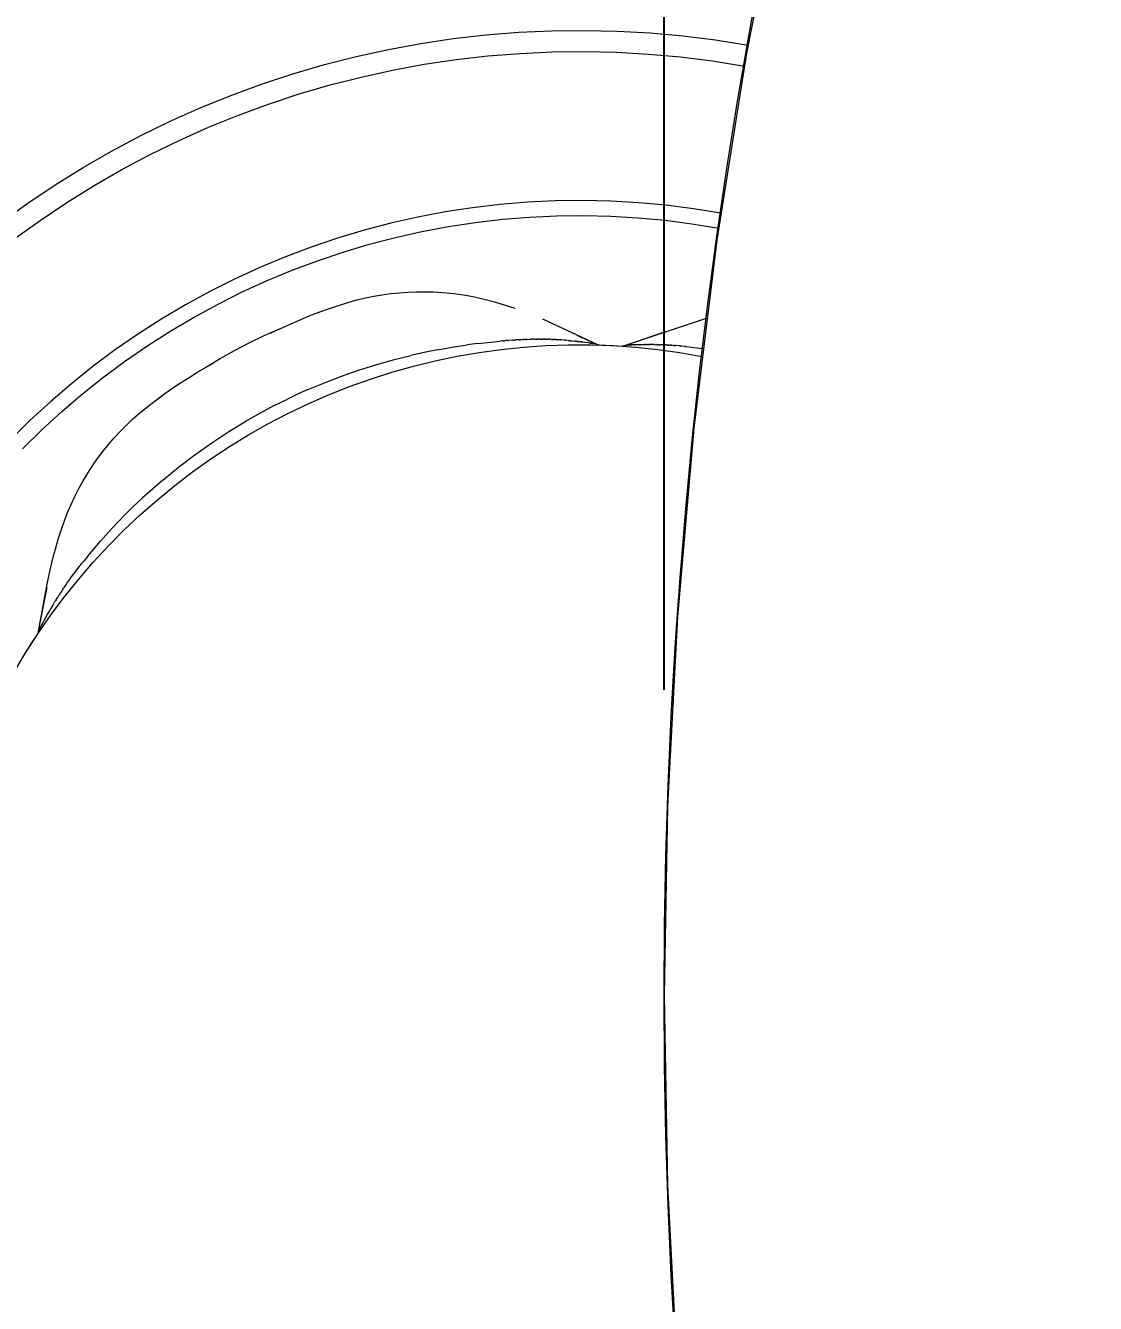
# Model space of a CAD drawing. Header units: inches. Extents: x -12 to 136, y -5 to 104.
# Drawn here: x 44.136 to 45.885, y 3.598 to 5.688 of the extents above; entities that cross this region are included whole.
import ezdxf

# ---------------------------------------------------------------- set-up
doc = ezdxf.new("R2010")
doc.units = ezdxf.units.IN
doc.layers.add('ZANO_R', color=7, linetype='Continuous', lineweight=0)
doc.layers.add('ZANO_W', color=1, linetype='Continuous', lineweight=0)
doc.styles.get("Standard").update_dxf_attribs({"font": 'ARIALUNI.TTF'})
doc.dimstyles.new('amerykanie', dxfattribs={"dimtxt": 50, "dimasz": 50, "dimexe": 0.5, "dimexo": 0.5, "dimgap": 1, "dimtad": 1, "dimdec": 0, "dimzin": 0, "dimlunit": 5, "dimtxsty": 'Standard', "dimcen": 0.09, "dimclrd": 1, "dimclre": 1, "dimclrt": 1, "dimazin": 0, "dimtfac": 1, "dimtdec": 0, "dimtmove": 0, "dimatfit": 3, "dimfxl": 1, "dimtzin": 0, "dimarcsym": 1})

# ---------------------------------------------------------------- blocks, each defined once
blk = doc.blocks.new('*D374')
at = {"layer": 'ZANO_W', "color": 1, "lineweight": -2}
for p, q in [((45.1797, 4.602), (45.1797, 14.347)), ((62.9454, 4.602), (62.9454, 14.347)), ((61.9454, 13.847), (46.1797, 13.847))]:
    blk.add_line(p, q, dxfattribs=at)
at = {"layer": 'ZANO_W', "color": 1}
for points in [[(46.1797, 14.0137), (46.1797, 13.6804), (45.1797, 13.847)], [(61.9454, 13.6804), (61.9454, 14.0137), (62.9454, 13.847)]]:
    blk.add_solid(points, dxfattribs=at)
at = {"layer": 'ZANO_W', "color": 1, "insert": (54.0626, 14.8661), "char_height": 1, "attachment_point": 5}
blk.add_mtext('17 3/4', dxfattribs=at)
blk = doc.blocks.new('*D375')
at = {"layer": 'ZANO_W', "color": 1, "lineweight": -2}
for p, q in [((42.8072, 4.6066), (42.8072, 16.9349)), ((65.318, 4.5973), (65.318, 16.9349)), ((64.318, 16.4349), (43.8072, 16.4349))]:
    blk.add_line(p, q, dxfattribs=at)
at = {"layer": 'ZANO_W', "color": 1}
for points in [[(43.8072, 16.6015), (43.8072, 16.2682), (42.8072, 16.4349)], [(64.318, 16.2682), (64.318, 16.6015), (65.318, 16.4349)]]:
    blk.add_solid(points, dxfattribs=at)
at = {"layer": 'ZANO_W', "color": 1, "insert": (54.0626, 17.4539), "char_height": 1, "attachment_point": 5}
blk.add_mtext('22 1/2', dxfattribs=at)

msp = doc.modelspace()

# ---------------------------------------------------------------- linework, layer by layer
at = {"layer": 'ZANO_R'}
for p, q in [((45.37358, 5.94752), (45.31451, 5.64337)), ((44.78177, 5.65923), (44.83494, 5.66715)), ((44.83494, 5.66715), (44.88836, 5.67325)), ((44.88836, 5.67325), (44.94195, 5.67754)), ((44.94195, 5.67754), (44.99565, 5.67999)), ((44.99565, 5.67999), (45.04941, 5.68062)), ((45.04941, 5.68062), (45.10316, 5.67941)), ((45.10316, 5.67941), (45.15683, 5.67638)), ((45.15683, 5.67638), (45.21038, 5.67152)), ((45.21038, 5.67152), (45.26372, 5.66484)), ((45.26372, 5.66484), (45.31681, 5.65634)), ((44.67638, 5.63798), (44.72889, 5.6495)), ((44.72889, 5.6495), (44.78177, 5.65923)), ((44.89175, 5.63874), (44.94417, 5.64293)), ((44.94417, 5.64293), (44.9967, 5.64533)), ((44.9967, 5.64533), (45.04928, 5.64594)), ((45.04928, 5.64594), (45.10185, 5.64476)), ((45.10185, 5.64476), (45.15434, 5.64179)), ((45.31451, 5.64337), (45.26607, 5.33735)), ((44.57268, 5.60961), (44.62429, 5.62468)), ((44.62429, 5.62468), (44.67638, 5.63798)), ((44.73579, 5.61551), (44.7875, 5.62503)), ((44.7875, 5.62503), (44.83951, 5.63277)), ((44.83951, 5.63277), (44.89175, 5.63874)), ((45.15434, 5.64179), (45.20671, 5.63703)), ((45.20671, 5.63703), (45.25888, 5.63049)), ((45.25888, 5.63049), (45.31081, 5.62218)), ((44.52162, 5.59279), (44.57268, 5.60961)), ((44.63348, 5.59124), (44.68443, 5.60425)), ((44.68443, 5.60425), (44.73579, 5.61551)), ((44.47116, 5.57425), (44.52162, 5.59279)), ((44.583, 5.5765), (44.63348, 5.59124)), ((44.42136, 5.554), (44.47116, 5.57425)), ((44.48371, 5.54192), (44.53306, 5.56006)), ((44.53306, 5.56006), (44.583, 5.5765)), ((44.37228, 5.53206), (44.42136, 5.554)), ((44.435, 5.52211), (44.48371, 5.54192)), ((44.32397, 5.50846), (44.37228, 5.53206)), ((44.38699, 5.50065), (44.435, 5.52211)), ((44.27649, 5.48324), (44.32397, 5.50846)), ((44.33974, 5.47758), (44.38699, 5.50065)), ((44.22991, 5.45641), (44.27649, 5.48324)), ((44.29331, 5.4529), (44.33974, 5.47758)), ((44.18426, 5.42801), (44.22991, 5.45641)), ((44.24774, 5.42667), (44.29331, 5.4529)), ((44.1396, 5.39807), (44.18426, 5.42801)), ((44.20309, 5.39889), (44.24774, 5.42667)), ((44.09599, 5.36663), (44.1396, 5.39807)), ((44.15942, 5.36961), (44.20309, 5.39889)), ((44.91143, 5.39571), (44.86644, 5.39042)), ((44.95657, 5.39944), (44.91143, 5.39571)), ((45.00182, 5.40159), (44.95657, 5.39944)), ((45.04712, 5.40216), (45.00182, 5.40159)), ((45.09241, 5.40116), (45.04712, 5.40216)), ((45.13764, 5.39857), (45.09241, 5.40116)), ((45.18275, 5.39442), (45.13764, 5.39857)), ((45.22768, 5.38869), (45.18275, 5.39442)), ((44.77715, 5.37515), (44.73296, 5.36519)), ((44.82166, 5.38356), (44.77715, 5.37515)), ((44.86644, 5.39042), (44.82166, 5.38356)), ((44.87129, 5.36646), (44.91536, 5.3716)), ((44.91536, 5.3716), (44.95959, 5.37519)), ((44.95959, 5.37519), (45.00391, 5.37725)), ((45.00391, 5.37725), (45.04828, 5.37776)), ((45.04828, 5.37776), (45.09264, 5.37674)), ((45.09264, 5.37674), (45.13693, 5.37417)), ((45.13693, 5.37417), (45.18111, 5.37006)), ((45.27239, 5.3814), (45.22768, 5.38869)), ((44.11676, 5.33886), (44.15942, 5.36961)), ((44.68914, 5.35369), (44.64575, 5.34068)), ((44.73296, 5.36519), (44.68914, 5.35369)), ((44.74051, 5.34192), (44.78381, 5.35162)), ((44.78381, 5.35162), (44.82742, 5.3598)), ((44.82742, 5.3598), (44.87129, 5.36646)), ((45.18111, 5.37006), (45.22512, 5.36441)), ((45.22512, 5.36441), (45.26891, 5.35724)), ((44.64575, 5.34068), (44.60284, 5.32616)), ((44.65506, 5.31804), (44.69758, 5.33073)), ((44.69758, 5.33073), (44.74051, 5.34192)), ((45.26607, 5.33735), (45.22834, 5.02982)), ((44.56046, 5.31016), (44.51866, 5.29269)), ((44.60284, 5.32616), (44.56046, 5.31016)), ((44.613, 5.30389), (44.65506, 5.31804)), ((44.51866, 5.29269), (44.4775, 5.27377)), ((44.5305, 5.27125), (44.57147, 5.28829)), ((44.57147, 5.28829), (44.613, 5.30389)), ((44.4775, 5.27377), (44.43702, 5.25344)), ((44.49015, 5.25279), (44.5305, 5.27125)), ((44.43702, 5.25344), (44.39727, 5.2317)), ((44.45047, 5.23294), (44.49015, 5.25279)), ((44.69146, 5.24293), (44.70517, 5.24576)), ((44.70517, 5.24576), (44.71897, 5.24814)), ((44.71897, 5.24814), (44.73283, 5.25006)), ((44.73283, 5.25006), (44.74676, 5.25153)), ((44.74676, 5.25153), (44.76072, 5.25254)), ((44.76072, 5.25254), (44.77471, 5.25308)), ((44.77471, 5.25308), (44.78871, 5.25318)), ((44.78871, 5.25318), (44.8027, 5.25281)), ((44.8027, 5.25281), (44.81667, 5.25198)), ((44.81667, 5.25198), (44.83061, 5.25069)), ((44.83061, 5.25069), (44.8445, 5.24895)), ((44.8445, 5.24895), (44.85833, 5.24675)), ((44.85833, 5.24675), (44.87208, 5.2441)), ((44.39727, 5.2317), (44.35831, 5.2086)), ((44.41149, 5.21173), (44.45047, 5.23294)), ((44.61507, 5.2196), (44.63085, 5.22534)), ((44.63085, 5.22534), (44.66435, 5.23593)), ((44.66435, 5.23593), (44.67785, 5.23966)), ((44.67785, 5.23966), (44.69146, 5.24293)), ((44.87208, 5.2441), (44.88573, 5.241)), ((44.88573, 5.241), (44.90221, 5.2367)), ((44.90221, 5.2367), (44.93563, 5.22614)), ((44.35831, 5.2086), (44.32017, 5.18415)), ((44.37329, 5.18917), (44.41149, 5.21173)), ((44.53769, 5.1862), (44.59943, 5.21349)), ((44.59943, 5.21349), (44.61507, 5.2196)), ((44.98098, 5.20865), (45.0697, 5.1676)), ((45.11481, 5.16529), (45.24911, 5.20963)), ((44.32017, 5.18415), (44.28291, 5.15838)), ((44.33588, 5.1653), (44.37329, 5.18917)), ((44.52582, 5.18131), (44.55067, 5.19225)), ((44.53619, 5.1855), (44.53769, 5.1862)), ((45.11532, 5.16535), (45.18378, 5.18884)), ((44.29933, 5.14014), (44.33588, 5.1653)), ((44.4773, 5.157), (44.50136, 5.16956)), ((44.50136, 5.16956), (44.52582, 5.18131)), ((44.80905, 5.15826), (44.83319, 5.16269)), ((44.83319, 5.16269), (44.85744, 5.16646)), ((44.87511, 5.16872), (44.85744, 5.16647)), ((44.87511, 5.16871), (44.90668, 5.17191)), ((44.90688, 5.17193), (44.90668, 5.17191)), ((44.90688, 5.17193), (44.91161, 5.17234)), ((44.91412, 5.17255), (44.91161, 5.17234)), ((44.91347, 5.15886), (44.94989, 5.16262)), ((44.91412, 5.17255), (44.91417, 5.17255)), ((44.91663, 5.17276), (44.91417, 5.17256)), ((44.91663, 5.17276), (44.91913, 5.17296)), ((44.92149, 5.17315), (44.91913, 5.17296)), ((44.92149, 5.17314), (44.92163, 5.17316)), ((44.92424, 5.17336), (44.92163, 5.17316)), ((44.92424, 5.17336), (44.92509, 5.17342)), ((44.93218, 5.17393), (44.92509, 5.17342)), ((44.93218, 5.17393), (44.93468, 5.17409)), ((44.93567, 5.17416), (44.93468, 5.17409)), ((44.93567, 5.17415), (44.93734, 5.17426)), ((44.94254, 5.17457), (44.93734, 5.17426)), ((44.94254, 5.17456), (44.94395, 5.17464)), ((44.94526, 5.17471), (44.94395, 5.17464)), ((44.94526, 5.17471), (44.94788, 5.17484)), ((44.94925, 5.1749), (44.94788, 5.17484)), ((44.94926, 5.1749), (44.95048, 5.17496)), ((44.94989, 5.16262), (44.98642, 5.16512)), ((44.95256, 5.17505), (44.95048, 5.17496)), ((44.95256, 5.17505), (44.95306, 5.17507)), ((44.95566, 5.17517), (44.95306, 5.17507)), ((44.95566, 5.17517), (44.96079, 5.17534)), ((44.96231, 5.17538), (44.96079, 5.17534)), ((44.96231, 5.17538), (44.96333, 5.1754)), ((44.96551, 5.17546), (44.96333, 5.17541)), ((44.96551, 5.17545), (44.96585, 5.17546)), ((44.96834, 5.17551), (44.96585, 5.17546)), ((44.96834, 5.17551), (44.97081, 5.17554)), ((44.97183, 5.17555), (44.97081, 5.17554)), ((44.97183, 5.17555), (44.97325, 5.17556)), ((44.97495, 5.17557), (44.97325, 5.17556)), ((44.97495, 5.17557), (44.97564, 5.17557)), ((44.97681, 5.17557), (44.97564, 5.17557)), ((44.97681, 5.17557), (44.98033, 5.17556)), ((44.98111, 5.17555), (44.98033, 5.17556)), ((44.98111, 5.17555), (44.98264, 5.17553)), ((44.98414, 5.17551), (44.98264, 5.17553)), ((44.98414, 5.17551), (44.98488, 5.1755)), ((44.98599, 5.17548), (44.98488, 5.1755)), ((44.98599, 5.17548), (44.98929, 5.17541)), ((44.98642, 5.16512), (45.02302, 5.16636)), ((44.9901, 5.17539), (44.98929, 5.17541)), ((44.9901, 5.17539), (44.99145, 5.17535)), ((44.99303, 5.1753), (44.99145, 5.17535)), ((44.99303, 5.1753), (44.99354, 5.17528)), ((44.99559, 5.1752), (44.99354, 5.17528)), ((44.99559, 5.1752), (44.99762, 5.17512)), ((44.9988, 5.17507), (44.99762, 5.17512)), ((44.9988, 5.17507), (44.99963, 5.17503)), ((45.00161, 5.17493), (44.99963, 5.17503)), ((45.00161, 5.17493), (45.00358, 5.17482)), ((45.00446, 5.17477), (45.00358, 5.17482)), ((45.00446, 5.17477), (45.00552, 5.17471)), ((45.01002, 5.17442), (45.00552, 5.17471)), ((45.01001, 5.17441), (45.0111, 5.17433)), ((45.01724, 5.17386), (45.0111, 5.17434)), ((45.01724, 5.17385), (45.01893, 5.1737)), ((45.02326, 5.17331), (45.01893, 5.17371)), ((45.02302, 5.16636), (45.05964, 5.16635)), ((45.02326, 5.17331), (45.02464, 5.17317)), ((45.02578, 5.17307), (45.02464, 5.17318)), ((45.02578, 5.17306), (45.02777, 5.17286)), ((45.02826, 5.17282), (45.02777, 5.17287)), ((45.02826, 5.17281), (45.03369, 5.17224)), ((45.03542, 5.17205), (45.03369, 5.17224)), ((45.03542, 5.17205), (45.03651, 5.17192)), ((45.0377, 5.17179), (45.03651, 5.17193)), ((45.0371, 5.1821), (45.03701, 5.18213)), ((45.03709, 5.18209), (45.05704, 5.17293)), ((45.0377, 5.17179), (45.03923, 5.17161)), ((45.0399, 5.17154), (45.03923, 5.17162)), ((45.03989, 5.17153), (45.04187, 5.1713)), ((45.0441, 5.17104), (45.04187, 5.17131)), ((45.0441, 5.17103), (45.04442, 5.17099)), ((45.04612, 5.17079), (45.04442, 5.171)), ((45.04612, 5.17078), (45.04686, 5.17069)), ((45.04995, 5.17031), (45.04686, 5.1707)), ((45.04995, 5.1703), (45.05032, 5.17025)), ((45.05675, 5.16942), (45.05032, 5.17026)), ((45.05675, 5.16942), (45.0573, 5.16934)), ((45.05826, 5.16922), (45.0573, 5.16935)), ((45.05826, 5.16921), (45.05903, 5.16911)), ((45.05969, 5.16902), (45.05903, 5.16911)), ((45.05964, 5.16635), (45.09623, 5.16507)), ((45.05969, 5.16902), (45.06066, 5.16889)), ((45.06096, 5.16885), (45.06066, 5.16889)), ((45.06096, 5.16884), (45.06143, 5.16878)), ((45.0631, 5.16854), (45.06143, 5.16878)), ((45.0631, 5.16854), (45.06358, 5.16847)), ((45.0639, 5.16843), (45.06358, 5.16847)), ((45.0639, 5.16842), (45.0649, 5.16827)), ((45.06524, 5.16821), (45.06421, 5.16838)), ((45.06524, 5.16821), (45.06544, 5.16818)), ((45.06616, 5.16806), (45.06544, 5.16818)), ((45.06616, 5.16805), (45.0665, 5.168)), ((45.06768, 5.16777), (45.06778, 5.16775)), ((45.06798, 5.16771), (45.06812, 5.16767)), ((45.06826, 5.16764), (45.06843, 5.1676)), ((45.06851, 5.16758), (45.0687, 5.16754)), ((45.06873, 5.16753), (45.06892, 5.16748)), ((45.06901, 5.16746), (45.06893, 5.16748)), ((45.06901, 5.16745), (45.06948, 5.1673)), ((45.06974, 5.16747), (45.06953, 5.16736)), ((45.06973, 5.16758), (45.0697, 5.1676)), ((45.06973, 5.16758), (45.06978, 5.16755)), ((45.06974, 5.16747), (45.06974, 5.16747)), ((45.06974, 5.16747), (45.06974, 5.16747)), ((45.06974, 5.16747), (45.06974, 5.16747)), ((45.06974, 5.16747), (45.06974, 5.16747)), ((45.06974, 5.16747), (45.06975, 5.16747)), ((45.06975, 5.16747), (45.06975, 5.16747)), ((45.06975, 5.16747), (45.06975, 5.16747)), ((45.06975, 5.16747), (45.06975, 5.16747)), ((45.06975, 5.16747), (45.06975, 5.16747)), ((45.06975, 5.16747), (45.06975, 5.16747)), ((45.06975, 5.16747), (45.06976, 5.16747)), ((45.06976, 5.16747), (45.06976, 5.16747)), ((45.06976, 5.16747), (45.06976, 5.16747)), ((45.06976, 5.16747), (45.06976, 5.16747)), ((45.06976, 5.16747), (45.06976, 5.16747)), ((45.06976, 5.16747), (45.06976, 5.16747)), ((45.06976, 5.16747), (45.06976, 5.16747)), ((45.06976, 5.16747), (45.06977, 5.16747)), ((45.06977, 5.16747), (45.06977, 5.16748)), ((45.06977, 5.16748), (45.06977, 5.16748)), ((45.06977, 5.16748), (45.06977, 5.16748)), ((45.06977, 5.16748), (45.06978, 5.16748)), ((45.06977, 5.16747), (45.06977, 5.16747)), ((45.06977, 5.16747), (45.06977, 5.16747)), ((45.06977, 5.16747), (45.06977, 5.16747)), ((45.06979, 5.16754), (45.06978, 5.16754)), ((45.06978, 5.16748), (45.06978, 5.16749)), ((45.06978, 5.16749), (45.06978, 5.16749)), ((45.06978, 5.16749), (45.06978, 5.16749)), ((45.06978, 5.16749), (45.06979, 5.16749)), ((45.06978, 5.16748), (45.06978, 5.16748)), ((45.06978, 5.16748), (45.06978, 5.16748)), ((45.06978, 5.16748), (45.06978, 5.16748)), ((45.06978, 5.16748), (45.06978, 5.16748)), ((45.06978, 5.16748), (45.06978, 5.16748)), ((45.06978, 5.16748), (45.06978, 5.16748)), ((45.06979, 5.16757), (45.07395, 5.16616)), ((45.06979, 5.16753), (45.06979, 5.16754)), ((45.06979, 5.16754), (45.06979, 5.16754)), ((45.06979, 5.16754), (45.06979, 5.16754)), ((45.06979, 5.16752), (45.06979, 5.16753)), ((45.06979, 5.16753), (45.06979, 5.16753)), ((45.06979, 5.16753), (45.06979, 5.16753)), ((45.06979, 5.16753), (45.06979, 5.16753)), ((45.06979, 5.16753), (45.06979, 5.16753)), ((45.06979, 5.16753), (45.06979, 5.16753)), ((45.06979, 5.16753), (45.06979, 5.16753)), ((45.06979, 5.16751), (45.06979, 5.16752)), ((45.06979, 5.16752), (45.06979, 5.16752)), ((45.06979, 5.16752), (45.06979, 5.16752)), ((45.06979, 5.16752), (45.06979, 5.16752)), ((45.06979, 5.16752), (45.06979, 5.16752)), ((45.06979, 5.16752), (45.06979, 5.16752)), ((45.06979, 5.1675), (45.06979, 5.16751)), ((45.06979, 5.16751), (45.06979, 5.16751)), ((45.06979, 5.16751), (45.06979, 5.16751)), ((45.06979, 5.16751), (45.06979, 5.16751)), ((45.06979, 5.16751), (45.06979, 5.16751)), ((45.06979, 5.16751), (45.06979, 5.16751)), ((45.06979, 5.16751), (45.06979, 5.16751)), ((45.06979, 5.16749), (45.06979, 5.1675)), ((45.06979, 5.1675), (45.06979, 5.1675)), ((45.06979, 5.1675), (45.06979, 5.1675)), ((45.06979, 5.1675), (45.06979, 5.1675)), ((45.06979, 5.1675), (45.06979, 5.1675)), ((45.06979, 5.1675), (45.06979, 5.1675)), ((45.06979, 5.16749), (45.06979, 5.16749)), ((45.06979, 5.16749), (45.06979, 5.16749)), ((45.06979, 5.16749), (45.06979, 5.16749)), ((45.06979, 5.16749), (45.06979, 5.16749)), ((45.07395, 5.16616), (45.0928, 5.16541)), ((45.0928, 5.16541), (45.11163, 5.16432)), ((45.09623, 5.16507), (45.13276, 5.16254)), ((45.11111, 5.16419), (45.11232, 5.16451)), ((45.11139, 5.16417), (45.11262, 5.16449)), ((45.11232, 5.16451), (45.11352, 5.16486)), ((45.11262, 5.16449), (45.11383, 5.16485)), ((45.11352, 5.16486), (45.11471, 5.16526)), ((45.11383, 5.16485), (45.11502, 5.16525)), ((45.1147, 5.16524), (45.1147, 5.16525)), ((45.1147, 5.16523), (45.1147, 5.16524)), ((45.1147, 5.16524), (45.1147, 5.16524)), ((45.1147, 5.16524), (45.1147, 5.16524)), ((45.1147, 5.16524), (45.1147, 5.16524)), ((45.1147, 5.16524), (45.1147, 5.16524)), ((45.1147, 5.16522), (45.1147, 5.16523)), ((45.1147, 5.16523), (45.1147, 5.16523)), ((45.1147, 5.16523), (45.1147, 5.16523)), ((45.1147, 5.16523), (45.1147, 5.16523)), ((45.1147, 5.16523), (45.1147, 5.16523)), ((45.11471, 5.16522), (45.1147, 5.16522)), ((45.1147, 5.16522), (45.1147, 5.16522)), ((45.1147, 5.16522), (45.1147, 5.16522)), ((45.1147, 5.16522), (45.1147, 5.16522)), ((45.11474, 5.16526), (45.11471, 5.16524)), ((45.11471, 5.16521), (45.11471, 5.16522)), ((45.11471, 5.16522), (45.11471, 5.16522)), ((45.11471, 5.1652), (45.11471, 5.16521)), ((45.11471, 5.16521), (45.11471, 5.16521)), ((45.11471, 5.16521), (45.11471, 5.16521)), ((45.11471, 5.16521), (45.11471, 5.16521)), ((45.11471, 5.16521), (45.11471, 5.16521)), ((45.11472, 5.1652), (45.11471, 5.1652)), ((45.11471, 5.1652), (45.11471, 5.1652)), ((45.11471, 5.1652), (45.11471, 5.1652)), ((45.11472, 5.16519), (45.11472, 5.1652)), ((45.11472, 5.1652), (45.11472, 5.1652)), ((45.11472, 5.1652), (45.11472, 5.1652)), ((45.11472, 5.1652), (45.11472, 5.1652)), ((45.11473, 5.16519), (45.11472, 5.16519)), ((45.11472, 5.16519), (45.11472, 5.16519)), ((45.11472, 5.16519), (45.11472, 5.16519)), ((45.11474, 5.16518), (45.11473, 5.16519)), ((45.11473, 5.16519), (45.11473, 5.16519)), ((45.11473, 5.16519), (45.11473, 5.16519)), ((45.11473, 5.16519), (45.11473, 5.16519)), ((45.11473, 5.16519), (45.11473, 5.16519)), ((45.11473, 5.16519), (45.11473, 5.16519)), ((45.11474, 5.16527), (45.11481, 5.16529)), ((45.11475, 5.16518), (45.11474, 5.16518)), ((45.11474, 5.16518), (45.11474, 5.16518)), ((45.11474, 5.16518), (45.11474, 5.16518)), ((45.11474, 5.16518), (45.11474, 5.16518)), ((45.11474, 5.16518), (45.11474, 5.16518)), ((45.11476, 5.16518), (45.11475, 5.16518)), ((45.11475, 5.16518), (45.11475, 5.16518)), ((45.11475, 5.16518), (45.11475, 5.16518)), ((45.11475, 5.16518), (45.11475, 5.16518)), ((45.11475, 5.16518), (45.11475, 5.16518)), ((45.11477, 5.16518), (45.11476, 5.16518)), ((45.11476, 5.16518), (45.11476, 5.16518)), ((45.11476, 5.16518), (45.11476, 5.16518)), ((45.11476, 5.16518), (45.11476, 5.16518)), ((45.11476, 5.16518), (45.11476, 5.16518)), ((45.11512, 5.16528), (45.11504, 5.16526)), ((45.11512, 5.16528), (45.11516, 5.16529)), ((45.11528, 5.16532), (45.11563, 5.1654)), ((45.11575, 5.16542), (45.11601, 5.16547)), ((45.11605, 5.16547), (45.1163, 5.16551)), ((45.11639, 5.16552), (45.11663, 5.16555)), ((45.11679, 5.16557), (45.11699, 5.1656)), ((45.11728, 5.16563), (45.11873, 5.16575)), ((45.11883, 5.16576), (45.11873, 5.16575)), ((45.11883, 5.16575), (45.11925, 5.16578)), ((45.12011, 5.16583), (45.11925, 5.16578)), ((45.12011, 5.16583), (45.12036, 5.16584)), ((45.12229, 5.16593), (45.12036, 5.16585)), ((45.12229, 5.16593), (45.12293, 5.16595)), ((45.12389, 5.16599), (45.12293, 5.16596)), ((45.12389, 5.16599), (45.12436, 5.166)), ((45.12548, 5.16604), (45.12435, 5.16601)), ((45.12548, 5.16604), (45.12589, 5.16605)), ((45.12631, 5.16607), (45.12589, 5.16606)), ((45.12631, 5.16607), (45.1267, 5.16608)), ((45.12719, 5.1661), (45.1267, 5.16608)), ((45.12719, 5.1661), (45.12752, 5.16611)), ((45.13004, 5.1662), (45.12752, 5.16611)), ((45.13004, 5.16619), (45.13097, 5.16622)), ((45.13212, 5.16626), (45.13097, 5.16623)), ((45.13212, 5.16626), (45.13283, 5.16628)), ((45.13276, 5.16254), (45.16918, 5.15875)), ((45.13433, 5.16632), (45.13283, 5.16628)), ((45.13433, 5.16632), (45.13476, 5.16633)), ((45.13786, 5.16641), (45.13476, 5.16633)), ((45.13786, 5.1664), (45.13888, 5.16642)), ((45.14035, 5.16646), (45.13888, 5.16643)), ((45.14035, 5.16645), (45.14106, 5.16647)), ((45.14295, 5.1665), (45.14106, 5.16647)), ((45.14295, 5.1665), (45.14331, 5.1665)), ((45.14564, 5.16654), (45.14331, 5.16651)), ((45.14564, 5.16654), (45.14804, 5.16656)), ((45.14841, 5.16658), (45.14804, 5.16657)), ((45.14841, 5.16657), (45.1505, 5.16658)), ((45.15127, 5.1666), (45.1505, 5.16659)), ((45.15127, 5.16659), (45.15301, 5.1666)), ((45.15425, 5.16661), (45.15301, 5.16661)), ((45.15425, 5.1666), (45.15558, 5.1666)), ((45.15731, 5.16662), (45.15558, 5.16662)), ((45.15731, 5.1666), (45.15819, 5.1666)), ((45.16366, 5.16658), (45.15819, 5.16662)), ((45.16366, 5.16657), (45.1663, 5.16653)), ((45.16702, 5.16654), (45.1663, 5.16655)), ((45.16702, 5.16652), (45.16908, 5.16649)), ((45.17048, 5.16647), (45.16908, 5.1665)), ((45.17048, 5.16646), (45.17189, 5.16642)), ((45.17401, 5.16637), (45.17189, 5.16643)), ((45.17401, 5.16637), (45.17472, 5.16635)), ((45.1795, 5.16618), (45.17472, 5.16635)), ((45.1795, 5.16618), (45.18049, 5.16614)), ((45.18239, 5.16606), (45.18049, 5.16615)), ((45.18239, 5.16606), (45.18342, 5.16602)), ((45.18531, 5.16593), (45.18342, 5.16602)), ((45.18531, 5.16593), (45.18638, 5.16587)), ((45.18829, 5.16577), (45.18638, 5.16587)), ((45.18829, 5.16577), (45.18938, 5.16571)), ((45.19131, 5.1656), (45.18938, 5.16571)), ((45.19131, 5.16559), (45.19242, 5.16552)), ((45.19442, 5.1654), (45.19242, 5.16553)), ((45.19442, 5.16539), (45.19654, 5.16524)), ((45.1976, 5.16517), (45.19655, 5.16525)), ((45.1976, 5.16517), (45.1986, 5.16509)), ((45.20417, 5.16465), (45.1986, 5.1651)), ((45.20417, 5.16465), (45.20492, 5.16458)), ((45.20642, 5.16445), (45.20492, 5.16459)), ((45.20642, 5.16445), (45.20813, 5.16429)), ((45.21335, 5.16379), (45.20813, 5.1643)), ((45.21335, 5.16378), (45.21461, 5.16366)), ((45.21573, 5.16354), (45.21461, 5.16366)), ((45.21573, 5.16354), (45.22862, 5.16203)), ((44.28291, 5.15838), (44.24657, 5.13134)), ((44.43048, 5.12953), (44.45366, 5.14365)), ((44.45366, 5.14365), (44.4773, 5.157)), ((44.70843, 5.13353), (44.73689, 5.1416)), ((44.73689, 5.1416), (44.76558, 5.14882)), ((44.78727, 5.15376), (44.76558, 5.14883)), ((44.80905, 5.15827), (44.78727, 5.15376)), ((44.80528, 5.14011), (44.84112, 5.1476)), ((44.84112, 5.1476), (44.8772, 5.15385)), ((44.8772, 5.15385), (44.91347, 5.15886)), ((45.16918, 5.15875), (45.20544, 5.15372)), ((45.20544, 5.15372), (45.24152, 5.14744)), ((45.22862, 5.16203), (45.24147, 5.16028)), ((45.24302, 5.16006), (45.24147, 5.16028)), ((44.24657, 5.13134), (44.2112, 5.10304)), ((44.26368, 5.11373), (44.29933, 5.14014)), ((44.40134, 5.1119), (44.41602, 5.12093)), ((44.41602, 5.12093), (44.44149, 5.13595)), ((44.44149, 5.13595), (44.44349, 5.13711)), ((44.65227, 5.1149), (44.68021, 5.12463)), ((44.68021, 5.12463), (44.70843, 5.13353)), ((44.6996, 5.11032), (44.73448, 5.12146)), ((44.73448, 5.12146), (44.76972, 5.13139)), ((44.76972, 5.13139), (44.80528, 5.14011)), ((44.2112, 5.10304), (44.17683, 5.07353)), ((44.22897, 5.08609), (44.26368, 5.11373)), ((44.37494, 5.09466), (44.38889, 5.10394)), ((44.38889, 5.10394), (44.40134, 5.1119)), ((44.59732, 5.09297), (44.62463, 5.10434)), ((44.62463, 5.10434), (44.65227, 5.1149)), ((44.66512, 5.09798), (44.6996, 5.11032)), ((44.19524, 5.05726), (44.22897, 5.08609)), ((44.3334, 5.06378), (44.36122, 5.08505)), ((44.36122, 5.08505), (44.37494, 5.09466)), ((44.58045, 5.08544), (44.56374, 5.07757)), ((44.59731, 5.09298), (44.58045, 5.08544)), ((44.59754, 5.0698), (44.63109, 5.08447)), ((44.63109, 5.08447), (44.66512, 5.09798)), ((44.17683, 5.07353), (44.14351, 5.04284)), ((44.32221, 5.05458), (44.3334, 5.06378)), ((44.54235, 5.0669), (44.51938, 5.05466)), ((44.54235, 5.06689), (44.56374, 5.07757)), ((44.56452, 5.05398), (44.59754, 5.0698)), ((44.14351, 5.04284), (44.11127, 5.01101)), ((44.16253, 5.02728), (44.19524, 5.05726)), ((44.30083, 5.03506), (44.31136, 5.045)), ((44.31136, 5.045), (44.32221, 5.05458)), ((44.46814, 5.02429), (44.49677, 5.04178)), ((44.51938, 5.05466), (44.49676, 5.04178)), ((44.5002, 5.01898), (44.53206, 5.03703)), ((44.53206, 5.03703), (44.56452, 5.05398)), ((44.13089, 4.99618), (44.16253, 5.02728)), ((44.28082, 5.01413), (44.29065, 5.02477)), ((44.29065, 5.02477), (44.30083, 5.03506)), ((44.44013, 5.00583), (44.46814, 5.02429)), ((44.46899, 4.99984), (44.5002, 5.01898)), ((45.22834, 5.02982), (45.20135, 4.72116)), ((44.26229, 4.99189), (44.27137, 5.00317)), ((44.27137, 5.00317), (44.28082, 5.01413)), ((44.41276, 4.98644), (44.44013, 5.00583)), ((44.43845, 4.97964), (44.46899, 4.99984)), ((44.24532, 4.96843), (44.25361, 4.9803)), ((44.25361, 4.9803), (44.26229, 4.99189)), ((44.38606, 4.96613), (44.41276, 4.98644)), ((44.40862, 4.95841), (44.43845, 4.97964)), ((44.22999, 4.94387), (44.23744, 4.95628)), ((44.23744, 4.95628), (44.24532, 4.96843)), ((44.36006, 4.94493), (44.38606, 4.96613)), ((44.37954, 4.93616), (44.40862, 4.95841)), ((44.22296, 4.93121), (44.22999, 4.94387)), ((44.36006, 4.94493), (44.34317, 4.93039)), ((44.35124, 4.91292), (44.37954, 4.93616)), ((44.21022, 4.90521), (44.21637, 4.91832)), ((44.21637, 4.91832), (44.22296, 4.93121)), ((44.31137, 4.90116), (44.32661, 4.91548)), ((44.32376, 4.88872), (44.35124, 4.91292)), ((44.34317, 4.93039), (44.3266, 4.91548)), ((44.19928, 4.8784), (44.20452, 4.8919)), ((44.20452, 4.8919), (44.21022, 4.90521)), ((44.29646, 4.88651), (44.31137, 4.90116)), ((44.19451, 4.86474), (44.19928, 4.8784)), ((44.27607, 4.86527), (44.28826, 4.87815)), ((44.29646, 4.88651), (44.28825, 4.87815)), ((44.29713, 4.86359), (44.32376, 4.88872)), ((44.18933, 4.84853), (44.19451, 4.86474)), ((44.27607, 4.86527), (44.25832, 4.84543)), ((44.27138, 4.83756), (44.29713, 4.86359)), ((44.18171, 4.82109), (44.18464, 4.83217)), ((44.18464, 4.83217), (44.18933, 4.84853)), ((44.23751, 4.8208), (44.25832, 4.84542)), ((44.24653, 4.81067), (44.27138, 4.83756)), ((44.17611, 4.79807), (44.18171, 4.82109)), ((44.22263, 4.78293), (44.24653, 4.81067)), ((44.22551, 4.80592), (44.2279, 4.80892)), ((44.22869, 4.80993), (44.22789, 4.80893)), ((44.2287, 4.80993), (44.22908, 4.81041)), ((44.23031, 4.81195), (44.22908, 4.81041)), ((44.23032, 4.81195), (44.23136, 4.81324)), ((44.23751, 4.8208), (44.23135, 4.81324)), ((44.17106, 4.77491), (44.17611, 4.79807)), ((44.20896, 4.78416), (44.21671, 4.79457)), ((44.21671, 4.79457), (44.22465, 4.80483)), ((44.22551, 4.80592), (44.22465, 4.80483)), ((44.15718, 4.69811), (44.17108, 4.76914)), ((44.15966, 4.71288), (44.17106, 4.77491)), ((44.1967, 4.76664), (44.19558, 4.76497)), ((44.1967, 4.76664), (44.19789, 4.7684)), ((44.19848, 4.76928), (44.19789, 4.7684)), ((44.19848, 4.76928), (44.19905, 4.77011)), ((44.20222, 4.77471), (44.19905, 4.77011)), ((44.1997, 4.75438), (44.22263, 4.78293)), ((44.20222, 4.7747), (44.20265, 4.77533)), ((44.20351, 4.77656), (44.20265, 4.77533)), ((44.20352, 4.77656), (44.20451, 4.77796)), ((44.20756, 4.78223), (44.2045, 4.77796)), ((44.20756, 4.78223), (44.2083, 4.78325)), ((44.20896, 4.78416), (44.2083, 4.78325)), ((44.17776, 4.72507), (44.1997, 4.75438)), ((44.18202, 4.74347), (44.18308, 4.74524)), ((44.1838, 4.74644), (44.18307, 4.74524)), ((44.18381, 4.74643), (44.18454, 4.74764)), ((44.18565, 4.74945), (44.18453, 4.74764)), ((44.18565, 4.74945), (44.18602, 4.75006)), ((44.18855, 4.75411), (44.18602, 4.75006)), ((44.18856, 4.75411), (44.18908, 4.75495)), ((44.1901, 4.75655), (44.18908, 4.75495)), ((44.1901, 4.75655), (44.19066, 4.75742)), ((44.19168, 4.75901), (44.19066, 4.75742)), ((44.19168, 4.75901), (44.19227, 4.75992)), ((44.1933, 4.76151), (44.19227, 4.75992)), ((44.19331, 4.76151), (44.19391, 4.76243)), ((44.19497, 4.76404), (44.19391, 4.76243)), ((44.19497, 4.76404), (44.19558, 4.76497)), ((44.15684, 4.69502), (44.17776, 4.72507)), ((44.17131, 4.72497), (44.17018, 4.72293)), ((44.17132, 4.72496), (44.1725, 4.72705)), ((44.17267, 4.72738), (44.17249, 4.72706)), ((44.17268, 4.72738), (44.17371, 4.7292)), ((44.17408, 4.72987), (44.1737, 4.7292)), ((44.17409, 4.72987), (44.17495, 4.73138)), ((44.17556, 4.73246), (44.17494, 4.73138)), ((44.17557, 4.73246), (44.17623, 4.7336)), ((44.17708, 4.73511), (44.17622, 4.73361)), ((44.1771, 4.7351), (44.17754, 4.73587)), ((44.18029, 4.74059), (44.17752, 4.73587)), ((44.1803, 4.74058), (44.18165, 4.74286)), ((44.18201, 4.74348), (44.18164, 4.74286)), ((44.15698, 4.69764), (44.15966, 4.71288)), ((44.15916, 4.7025), (44.15877, 4.70173)), ((44.15917, 4.7025), (44.15928, 4.70273)), ((44.16016, 4.70444), (44.15928, 4.70273)), ((44.16017, 4.70444), (44.16047, 4.70501)), ((44.16091, 4.70585), (44.16046, 4.70501)), ((44.16092, 4.70585), (44.16114, 4.70626)), ((44.16167, 4.70726), (44.16114, 4.70627)), ((44.16167, 4.70726), (44.16187, 4.70762)), ((44.16206, 4.70799), (44.16186, 4.70762)), ((44.16206, 4.70799), (44.16224, 4.70833)), ((44.16247, 4.70877), (44.16224, 4.70833)), ((44.16248, 4.70877), (44.16263, 4.70905)), ((44.16382, 4.71129), (44.16263, 4.70906)), ((44.16382, 4.71128), (44.16426, 4.7121)), ((44.1648, 4.71312), (44.16426, 4.71211)), ((44.1648, 4.71312), (44.16514, 4.71374)), ((44.16585, 4.71506), (44.16513, 4.71374)), ((44.16585, 4.71506), (44.16606, 4.71544)), ((44.16754, 4.71816), (44.16606, 4.71544)), ((44.16755, 4.71816), (44.16804, 4.71905)), ((44.16874, 4.72035), (44.16803, 4.71906)), ((44.16875, 4.72034), (44.16909, 4.72096)), ((44.17, 4.72262), (44.16908, 4.72096)), ((44.17001, 4.72261), (44.17018, 4.72293)), ((45.20135, 4.72116), (45.18515, 4.41175)), ((44.13697, 4.66426), (44.15684, 4.69502)), ((44.14587, 4.67864), (44.15623, 4.6944)), ((44.15608, 4.69389), (44.15641, 4.6951)), ((44.15624, 4.69413), (44.15658, 4.69534)), ((44.15641, 4.6951), (44.15671, 4.69631)), ((44.15658, 4.69534), (44.15687, 4.69657)), ((44.15671, 4.69631), (44.15696, 4.69753)), ((44.15687, 4.69657), (44.15713, 4.69781)), ((44.15697, 4.69757), (44.15698, 4.69764)), ((44.15697, 4.69757), (44.15697, 4.69753)), ((44.15697, 4.69752), (44.15697, 4.69753)), ((44.15698, 4.69752), (44.15697, 4.69752)), ((44.15697, 4.69752), (44.15697, 4.69752)), ((44.15697, 4.69752), (44.15697, 4.69752)), ((44.15697, 4.69752), (44.15697, 4.69752)), ((44.15699, 4.69752), (44.15698, 4.69752)), ((44.15698, 4.69752), (44.15698, 4.69752)), ((44.15698, 4.69752), (44.15698, 4.69752)), ((44.15698, 4.69752), (44.15698, 4.69752)), ((44.15698, 4.69752), (44.15698, 4.69752)), ((44.15698, 4.69752), (44.15698, 4.69752)), ((44.15699, 4.69751), (44.15699, 4.69752)), ((44.15699, 4.69752), (44.15699, 4.69752)), ((44.157, 4.69751), (44.15699, 4.69751)), ((44.15699, 4.69751), (44.15699, 4.69751)), ((44.15699, 4.69751), (44.15699, 4.69751)), ((44.15701, 4.69751), (44.157, 4.69751)), ((44.157, 4.69751), (44.157, 4.69751)), ((44.157, 4.69751), (44.157, 4.69751)), ((44.157, 4.69751), (44.157, 4.69751)), ((44.157, 4.69751), (44.157, 4.69751)), ((44.15702, 4.69751), (44.15701, 4.69751)), ((44.15701, 4.69751), (44.15701, 4.69751)), ((44.15701, 4.69751), (44.15701, 4.69751)), ((44.15701, 4.69751), (44.15701, 4.69751)), ((44.15701, 4.69751), (44.15701, 4.69751)), ((44.15703, 4.69752), (44.15702, 4.69752)), ((44.15702, 4.69752), (44.15702, 4.69752)), ((44.15702, 4.69752), (44.15702, 4.69752)), ((44.15702, 4.69752), (44.15702, 4.69751)), ((44.15702, 4.69751), (44.15702, 4.69751)), ((44.15704, 4.69752), (44.15703, 4.69752)), ((44.15703, 4.69752), (44.15703, 4.69752)), ((44.15703, 4.69752), (44.15703, 4.69752)), ((44.15703, 4.69752), (44.15703, 4.69752)), ((44.15703, 4.69752), (44.15703, 4.69752)), ((44.15703, 4.69752), (44.15703, 4.69752)), ((44.15705, 4.69753), (44.15704, 4.69753)), ((44.15704, 4.69753), (44.15704, 4.69753)), ((44.15704, 4.69753), (44.15704, 4.69753)), ((44.15704, 4.69753), (44.15704, 4.69753)), ((44.15704, 4.69753), (44.15704, 4.69752)), ((44.15704, 4.69752), (44.15704, 4.69752)), ((44.15706, 4.69755), (44.15705, 4.69754)), ((44.15705, 4.69754), (44.15705, 4.69754)), ((44.15705, 4.69754), (44.15705, 4.69754)), ((44.15705, 4.69754), (44.15705, 4.69754)), ((44.15705, 4.69754), (44.15705, 4.69754)), ((44.15705, 4.69754), (44.15705, 4.69754)), ((44.15705, 4.69754), (44.15705, 4.69753)), ((44.15705, 4.69753), (44.15705, 4.69753)), ((44.15705, 4.69753), (44.15705, 4.69753)), ((44.15706, 4.69755), (44.15706, 4.69755)), ((44.15714, 4.6979), (44.15713, 4.69782)), ((44.15715, 4.6979), (44.15716, 4.69794)), ((44.15719, 4.69806), (44.1573, 4.69841)), ((44.15734, 4.69852), (44.15743, 4.69877)), ((44.15744, 4.69881), (44.15754, 4.69904)), ((44.15757, 4.69913), (44.15766, 4.69935)), ((44.15773, 4.6995), (44.15781, 4.69968)), ((44.15793, 4.69995), (44.15855, 4.70127)), ((44.15859, 4.70135), (44.15855, 4.70127)), ((44.15859, 4.70135), (44.15878, 4.70173)), ((44.11816, 4.63284), (44.13697, 4.66426)), ((44.1358, 4.66269), (44.14587, 4.67864)), ((45.18515, 4.41175), (45.17975, 4.10196)), ((45.17975, 4.10196), (45.18515, 3.79217)), ((45.18515, 3.79217), (45.20135, 3.48276))]:
    msp.add_line(p, q, dxfattribs=at)
msp.add_circle((54.0626, 4.10196), 8.88285, dxfattribs=at)

# ---------------------------------------------------------------- dimensions: what is measured, and where the dimension line sits
at = {"layer": 'ZANO_W'}
for base, p1, p2, picture, middle in [((42.807179, 16.43485), (65.318034, 4.097328), (42.807179, 4.106597), '*D375', (54.062606, 17.45395)), ((45.17975, 13.84704), (62.94545, 4.10196), (45.17975, 4.10196), '*D374', (54.0626, 14.86614))]:
    dim = msp.add_linear_dim(base=base, p1=p1, p2=p2, dimstyle='amerykanie', override={"dimtxt": 1, "dimasz": 1, "dimgap": 0.5, "dimdec": 4, "dimaunit": 1, "dimadec": 1, "dimtdec": 4, "dimtmove": 1, "dimfrac": 2}, dxfattribs=at)
    dim.commit()
    dim.dimension.update_dxf_attribs({"geometry": picture, "text_midpoint": middle})

doc.saveas('drawing.dxf')
